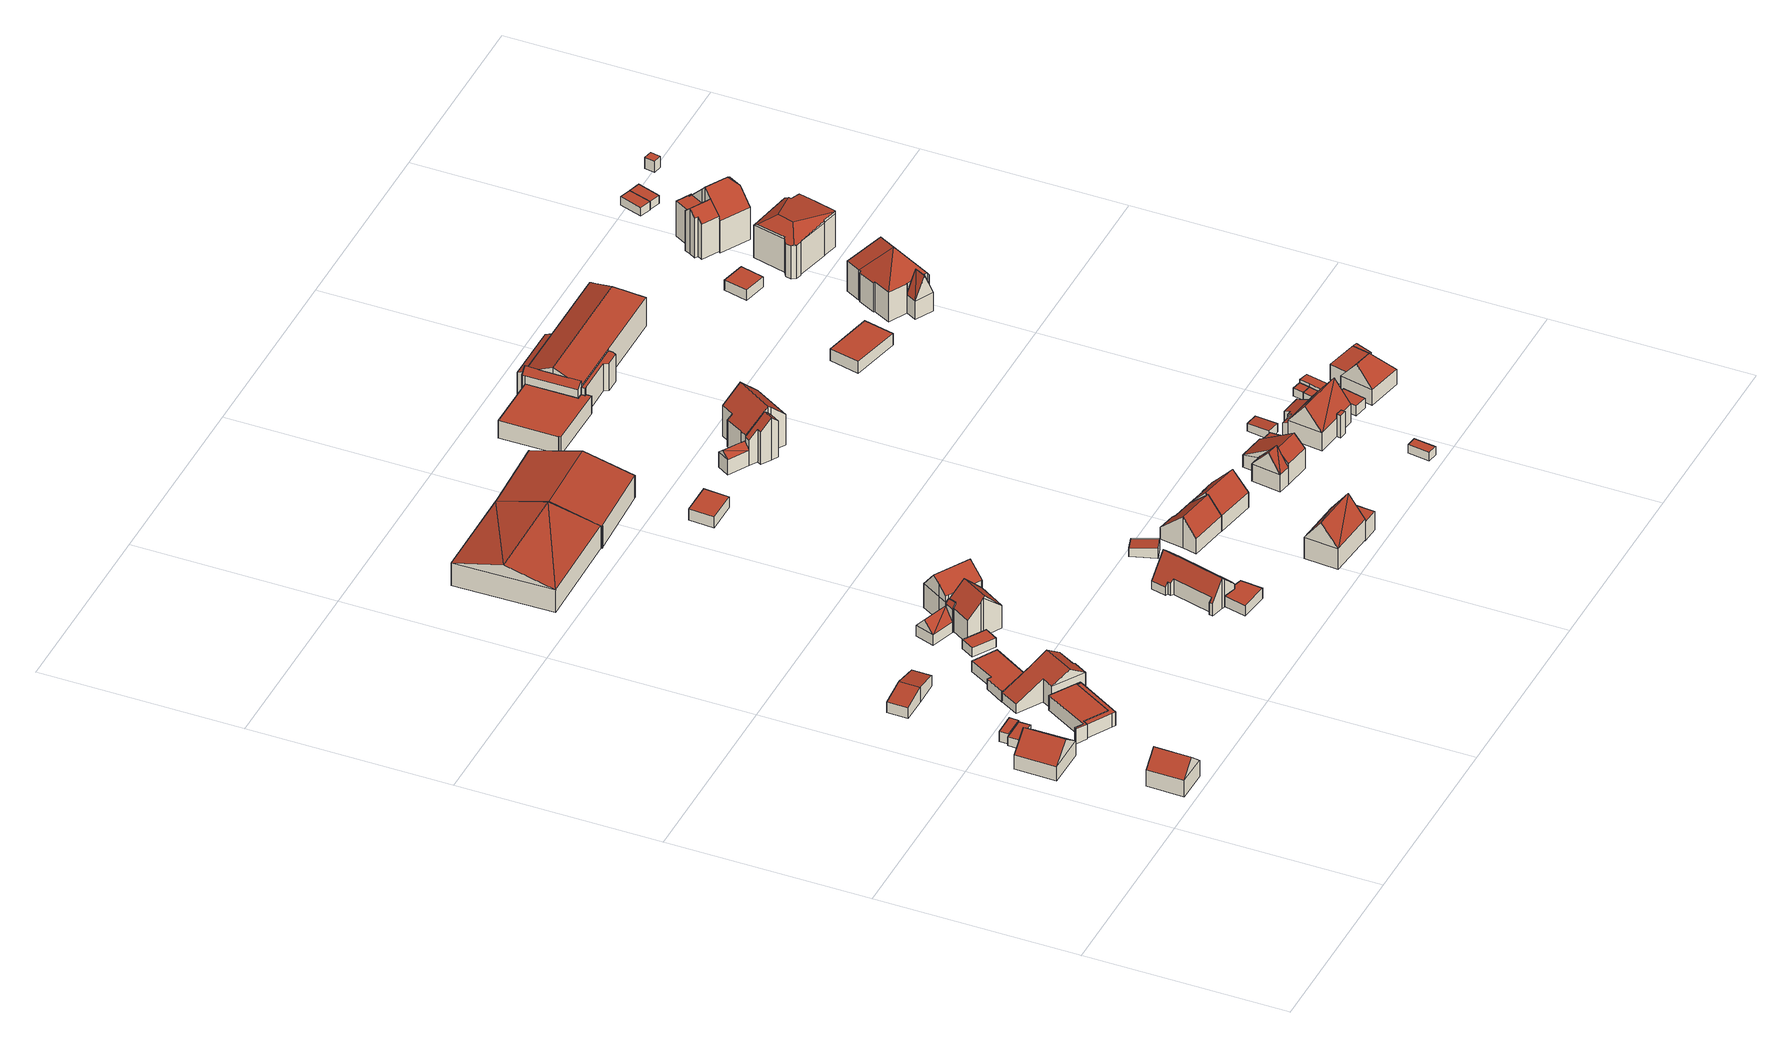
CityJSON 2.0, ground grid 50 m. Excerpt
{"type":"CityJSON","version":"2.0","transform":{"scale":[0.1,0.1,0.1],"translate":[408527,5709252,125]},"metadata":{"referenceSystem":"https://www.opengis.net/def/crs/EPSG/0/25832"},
"CityObjects":{
"building1":{"type":"Building","attributes":{"Gemeindeschluessel":"05978036","Geometrietyp2DReferenz":"3000","function":"31001_1000","roofType":"3100","measuredHeight":8.09},"geometry":[{"type":"MultiSurface","lod":"2","boundaries":[[[0,1,2,3]],[[1,4,5,2]],[[4,6,7,5]],[[6,0,3,7]],[[4,1,8]],[[0,6,9]],[[1,0,9,8]],[[6,4,8,9]],[[3,2,5,7]]],"semantics":{"surfaces":[{"type":"WallSurface"},{"type":"RoofSurface"},{"type":"GroundSurface"}],"values":[0,0,0,0,0,0,1,1,2]}}]},
"building2":{"type":"Building","attributes":{"Gemeindeschluessel":"05978036","Geometrietyp2DReferenz":"3000","function":"31001_1000","roofType":"3100","measuredHeight":7.86},"geometry":[{"type":"MultiSurface","lod":"2","boundaries":[[[10,11,12,13]],[[11,14,15,12]],[[14,16,17,15]],[[16,10,13,17]],[[14,11,18]],[[10,16,19]],[[11,10,19,18]],[[16,14,18,19]],[[13,12,15,17]]],"semantics":{"surfaces":[{"type":"WallSurface"},{"type":"RoofSurface"},{"type":"GroundSurface"}],"values":[0,0,0,0,0,0,1,1,2]}}]},
"building3":{"type":"Building","attributes":{"Gemeindeschluessel":"05978036","Geometrietyp2DReferenz":"3000","function":"31001_2460","roofType":"1000","measuredHeight":2.35},"geometry":[{"type":"MultiSurface","lod":"2","boundaries":[[[20,21,22,23]],[[21,24,25,22]],[[24,26,27,25]],[[26,28,29,27]],[[28,20,23,29]],[[28,26,24,21,20]],[[23,22,25,27,29]]],"semantics":{"surfaces":[{"type":"WallSurface"},{"type":"RoofSurface"},{"type":"GroundSurface"}],"values":[0,0,0,0,0,1,2]}}]},
"building4":{"type":"Building","attributes":{"Gemeindeschluessel":"05978036","Geometrietyp2DReferenz":"3000","function":"31001_2460","roofType":"1000","measuredHeight":2.76},"geometry":[{"type":"MultiSurface","lod":"2","boundaries":[[[30,31,32,25]],[[31,33,34,32]],[[33,35,27,34]],[[35,30,25,27]],[[35,33,31,30]],[[25,32,34,27]]],"semantics":{"surfaces":[{"type":"WallSurface"},{"type":"RoofSurface"},{"type":"GroundSurface"}],"values":[0,0,0,0,1,2]}}]},
"building5":{"type":"Building","attributes":{"Gemeindeschluessel":"05978036","Geometrietyp2DReferenz":"3000","function":"31001_1000","roofType":"1000","measuredHeight":4.04},"geometry":[{"type":"MultiSurface","lod":"2","boundaries":[[[36,37,38,39]],[[37,40,41,38]],[[40,42,43,41]],[[42,44,45,43]],[[44,46,47,45]],[[46,48,49,47]],[[48,50,51,49]],[[50,52,53,51]],[[52,54,55,53]],[[54,56,57,55]],[[56,36,39,57]],[[56,54,52,50,48,46,44,42,40,37,36]],[[39,38,41,43,45,47,49,51,53,55,57]]],"semantics":{"surfaces":[{"type":"WallSurface"},{"type":"RoofSurface"},{"type":"GroundSurface"}],"values":[0,0,0,0,0,0,0,0,0,0,0,1,2]}}]},
"building6":{"type":"Building","attributes":{"Gemeindeschluessel":"05978036","Geometrietyp2DReferenz":"3000","function":"51009_1610","roofType":"1000","measuredHeight":3.83},"geometry":[{"type":"MultiSurface","lod":"2","boundaries":[[[50,48,58,59]],[[48,46,60,58]],[[46,44,61,60]],[[44,42,62,61]],[[42,63,64,62]],[[63,65,66,64]],[[65,50,59,66]],[[65,63,42,44,46,48,50]],[[59,58,60,61,62,64,66]]],"semantics":{"surfaces":[{"type":"WallSurface"},{"type":"RoofSurface"},{"type":"GroundSurface"}],"values":[0,0,0,0,0,0,0,1,2]}}]},
"building7":{"type":"Building","attributes":{"Gemeindeschluessel":"05978036","Geometrietyp2DReferenz":"3000","function":"31001_2460","roofType":"3100","measuredHeight":4.09},"geometry":[{"type":"MultiSurface","lod":"2","boundaries":[[[67,68,69,70]],[[68,71,72,69]],[[71,73,74,72]],[[73,75,76,74]],[[75,77,78,76]],[[77,79,80,78]],[[79,67,70,80]],[[75,73,71,68,67]],[[67,79,77,75]],[[70,69,72,74,76,78,80]]],"semantics":{"surfaces":[{"type":"WallSurface"},{"type":"RoofSurface"},{"type":"GroundSurface"}],"values":[0,0,0,0,0,0,0,1,1,2]}}]},
"building8":{"type":"Building","attributes":{"Gemeindeschluessel":"05978036","Geometrietyp2DReferenz":"3000","function":"31001_1000","roofType":"5000","measuredHeight":8.73},"geometry":[{"type":"MultiSurface","lod":"2","boundaries":[[[81,82,83,84]],[[82,85,86,83]],[[85,87,88,86]],[[87,89,90,88]],[[89,91,92,90]],[[91,93,94,92]],[[93,95,96,94]],[[95,97,98,96]],[[97,81,84,98]],[[99,100,82,81,97,95,93]],[[91,89,87,85,100,99]],[[85,82,100]],[[93,91,99]],[[84,83,86,88,90,92,94,96,98]]],"semantics":{"surfaces":[{"type":"WallSurface"},{"type":"RoofSurface"},{"type":"GroundSurface"}],"values":[0,0,0,0,0,0,0,0,0,1,1,0,0,2]}}]},
"building9":{"type":"Building","attributes":{"Gemeindeschluessel":"05978036","Geometrietyp2DReferenz":"3000","function":"31001_2460","roofType":"1000","measuredHeight":2.81},"geometry":[{"type":"MultiSurface","lod":"2","boundaries":[[[101,102,103,104]],[[102,105,106,103]],[[105,107,108,106]],[[107,109,110,108]],[[109,111,112,110]],[[111,101,104,112]],[[111,109,107,105,102,101]],[[104,103,106,108,110,112]]],"semantics":{"surfaces":[{"type":"WallSurface"},{"type":"RoofSurface"},{"type":"GroundSurface"}],"values":[0,0,0,0,0,0,1,2]}}]},
"building10":{"type":"Building","attributes":{"Gemeindeschluessel":"05978036","Geometrietyp2DReferenz":"3000","function":"31001_2460","roofType":"1000","measuredHeight":2.44},"geometry":[{"type":"MultiSurface","lod":"2","boundaries":[[[113,114,115,116]],[[114,117,118,115]],[[117,119,120,118]],[[119,113,116,120]],[[119,117,114,113]],[[116,115,118,120]]],"semantics":{"surfaces":[{"type":"WallSurface"},{"type":"RoofSurface"},{"type":"GroundSurface"}],"values":[0,0,0,0,1,2]}}]},
"building11":{"type":"Building","attributes":{"Gemeindeschluessel":"05978036","Geometrietyp2DReferenz":"3000","function":"31001_2460"},"children":["building11-1","building11-2"]},
"building11-1":{"type":"BuildingPart","attributes":{"roofType":"2100","measuredHeight":7.78},"parents":["building11"],"geometry":[{"type":"MultiSurface","lod":"2","boundaries":[[[121,122,123,124]],[[122,125,126,123]],[[125,127,128,129,126]],[[130,121,124,131,132,133]],[[130,127,125,122,121]],[[124,123,126,129,131]],[[133,128,127,130]],[[132,131,129,128]],[[132,128,133]]],"semantics":{"surfaces":[{"type":"WallSurface"},{"type":"RoofSurface"},{"type":"GroundSurface"},{"type":"ClosureSurface"}],"values":[0,0,0,0,1,2,0,3,3]}}]},
"building11-2":{"type":"BuildingPart","attributes":{"roofType":"3100","measuredHeight":5.78},"parents":["building11"],"geometry":[{"type":"MultiSurface","lod":"2","boundaries":[[[134,132,131,135]],[[128,136,137,129]],[[136,138,139,137]],[[138,134,135,139]],[[140,134,141]],[[141,134,138]],[[140,141,136]],[[136,128,133,140]],[[134,140,133,132]],[[136,141,138]],[[135,131,129,137,139]],[[129,131,132,128]],[[132,133,128]]],"semantics":{"surfaces":[{"type":"WallSurface"},{"type":"RoofSurface"},{"type":"GroundSurface"},{"type":"ClosureSurface"}],"values":[0,0,0,0,1,1,1,1,0,0,2,3,3]}}]},
"building12":{"type":"Building","attributes":{"Gemeindeschluessel":"05978036","Geometrietyp2DReferenz":"3000","function":"31001_1000","roofType":"5000","measuredHeight":10.95},"geometry":[{"type":"MultiSurface","lod":"2","boundaries":[[[142,125,143,144]],[[145,146,147,148]],[[148,147,149,150,125,142,151,152]],[[152,145,148]],[[146,149,147]],[[143,153,154,155,156,157,158,144]],[[125,150,153,143]],[[150,149,154,153]],[[149,146,155,154]],[[146,145,156,155]],[[145,152,157,156]],[[152,151,158,157]],[[151,142,144,158]]],"semantics":{"surfaces":[{"type":"WallSurface"},{"type":"RoofSurface"},{"type":"GroundSurface"}],"values":[0,1,1,0,0,2,0,0,0,0,0,0,0]}}]},
"building13":{"type":"Building","attributes":{"Gemeindeschluessel":"05978036","Geometrietyp2DReferenz":"3000","function":"31001_1000","roofType":"5000","measuredHeight":11.41},"geometry":[{"type":"MultiSurface","lod":"2","boundaries":[[[159,160,161,162]],[[160,163,164,161]],[[163,165,166,164]],[[165,167,168,166]],[[167,169,170,168]],[[169,171,172,170]],[[171,159,162,172]],[[173,174,175,176,177,178,179]],[[163,179,178,165]],[[167,177,176,169]],[[165,178,177,167]],[[169,176,175,171]],[[171,175,174,159]],[[159,174,173,160]],[[160,173,179,163]],[[162,161,164,166,168,170,172]]],"semantics":{"surfaces":[{"type":"WallSurface"},{"type":"RoofSurface"},{"type":"GroundSurface"}],"values":[0,0,0,0,0,0,0,1,1,0,0,0,0,0,0,2]}}]},
"building14":{"type":"Building","attributes":{"Gemeindeschluessel":"05978036","Geometrietyp2DReferenz":"3000","function":"31001_2000","roofType":"5000","measuredHeight":9.42},"geometry":[{"type":"MultiSurface","lod":"2","boundaries":[[[180,181,182,183]],[[181,184,185,182]],[[184,186,187,185]],[[186,180,183,187]],[[188,189,184]],[[184,181,188]],[[180,186,189]],[[189,188,180]],[[184,189,186]],[[180,188,181]],[[183,182,185,187]]],"semantics":{"surfaces":[{"type":"WallSurface"},{"type":"RoofSurface"},{"type":"GroundSurface"}],"values":[0,0,0,0,1,1,1,1,0,0,2]}}]},
"building15":{"type":"Building","attributes":{"Gemeindeschluessel":"05978036","Geometrietyp2DReferenz":"3000","function":"31001_2460","roofType":"1000","measuredHeight":2.72},"geometry":[{"type":"MultiSurface","lod":"2","boundaries":[[[190,191,192,193]],[[191,194,195,192]],[[194,196,197,195]],[[196,198,199,197]],[[198,200,201,199]],[[200,190,193,201]],[[200,198,196,194,191,190]],[[193,192,195,197,199,201]]],"semantics":{"surfaces":[{"type":"WallSurface"},{"type":"RoofSurface"},{"type":"GroundSurface"}],"values":[0,0,0,0,0,0,1,2]}}]},
"building16":{"type":"Building","attributes":{"Gemeindeschluessel":"05978036","Geometrietyp2DReferenz":"3000","function":"31001_1000","roofType":"3100","measuredHeight":8.29},"geometry":[{"type":"MultiSurface","lod":"2","boundaries":[[[202,203,204,205]],[[203,206,207,204]],[[206,208,209,207]],[[208,210,211,209]],[[210,212,213,211]],[[212,214,215,213]],[[214,216,217,215]],[[216,218,219,217]],[[218,220,221,219]],[[220,222,223,221]],[[222,224,225,223]],[[224,226,227,225]],[[226,228,229,227]],[[228,230,231,229]],[[230,232,233,231]],[[232,202,205,233]],[[228,226,224,222,220,218,216,214]],[[214,212,210,208,206,203,202,232,230,228]],[[205,204,207,209,211,213,215,217,219,221,223,225,227,229,231,233]]],"semantics":{"surfaces":[{"type":"WallSurface"},{"type":"RoofSurface"},{"type":"GroundSurface"}],"values":[0,0,0,0,0,0,0,0,0,0,0,0,0,0,0,0,1,1,2]}}]},
"building17":{"type":"Building","attributes":{"Gemeindeschluessel":"05978036","Geometrietyp2DReferenz":"3000","function":"31001_2460","roofType":"2100","measuredHeight":2.77},"geometry":[{"type":"MultiSurface","lod":"2","boundaries":[[[234,235,236,237]],[[235,238,239,236]],[[238,240,241,239]],[[240,234,237,241]],[[240,238,235,234]],[[237,236,239,241]]],"semantics":{"surfaces":[{"type":"WallSurface"},{"type":"RoofSurface"},{"type":"GroundSurface"}],"values":[0,0,0,0,1,2]}}]},
"building18":{"type":"Building","attributes":{"Gemeindeschluessel":"05978036","Geometrietyp2DReferenz":"3000","function":"31001_2000","roofType":"3100","measuredHeight":9.37},"geometry":[{"type":"MultiSurface","lod":"2","boundaries":[[[242,243,244,245]],[[243,246,247,244]],[[246,248,249,247]],[[248,186,250,249]],[[186,251,252,250]],[[251,253,254,252]],[[253,255,256,254]],[[255,257,256]],[[257,258,259,256]],[[258,260,259]],[[260,261,262,259]],[[261,263,264,262]],[[263,265,266,264]],[[265,267,268,266]],[[267,242,245,268]],[[263,261,260,258,257,255,253,251]],[[251,186,248,246,243,242,267,265,263]],[[245,244,247,249,250,252,254,256,259,262,264,266,268]]],"semantics":{"surfaces":[{"type":"WallSurface"},{"type":"RoofSurface"},{"type":"GroundSurface"}],"values":[0,0,0,0,0,0,0,0,0,0,0,0,0,0,0,1,1,2]}}]},
"building19":{"type":"Building","attributes":{"Gemeindeschluessel":"05978036","Geometrietyp2DReferenz":"3000","function":"31001_2460","roofType":"1000","measuredHeight":2.97},"geometry":[{"type":"MultiSurface","lod":"2","boundaries":[[[269,270,271,272]],[[270,273,274,271]],[[273,275,276,274]],[[275,269,272,276]],[[275,273,270,269]],[[272,271,274,276]]],"semantics":{"surfaces":[{"type":"WallSurface"},{"type":"RoofSurface"},{"type":"GroundSurface"}],"values":[0,0,0,0,1,2]}}]},
"building20":{"type":"Building","attributes":{"Gemeindeschluessel":"05978036","Geometrietyp2DReferenz":"3000","function":"31001_1000","roofType":"3100","measuredHeight":8.56},"geometry":[{"type":"MultiSurface","lod":"2","boundaries":[[[277,278,279,280]],[[278,281,282,279]],[[281,283,284,282]],[[283,285,286,284]],[[285,287,288,286]],[[287,289,290,288]],[[289,291,292,290]],[[291,277,280,292]],[[287,285,283,281]],[[281,278,277,291,289,287]],[[280,279,282,284,286,288,290,292]]],"semantics":{"surfaces":[{"type":"WallSurface"},{"type":"RoofSurface"},{"type":"GroundSurface"}],"values":[0,0,0,0,0,0,0,0,1,1,2]}}]},
"building21":{"type":"Building","attributes":{"Gemeindeschluessel":"05978036","Geometrietyp2DReferenz":"3000","function":"31001_1000","roofType":"3100","measuredHeight":11.25},"geometry":[{"type":"MultiSurface","lod":"2","boundaries":[[[293,294,295,296]],[[294,297,298,295]],[[297,299,300,298]],[[299,293,296,300]],[[297,294,301]],[[293,299,302]],[[294,302,301]],[[302,294,293]],[[299,301,302]],[[301,299,297]],[[296,295,298,300]]],"semantics":{"surfaces":[{"type":"WallSurface"},{"type":"RoofSurface"},{"type":"GroundSurface"}],"values":[0,0,0,0,0,0,1,1,1,1,2]}}]},
"building22":{"type":"Building","attributes":{"Gemeindeschluessel":"05978036","Geometrietyp2DReferenz":"3000","function":"31001_1000","roofType":"1000","measuredHeight":5.1},"geometry":[{"type":"MultiSurface","lod":"2","boundaries":[[[303,304,305,306]],[[304,307,308,305]],[[307,309,310,308]],[[309,303,306,310]],[[309,307,304,303]],[[306,305,308,310]]],"semantics":{"surfaces":[{"type":"WallSurface"},{"type":"RoofSurface"},{"type":"GroundSurface"}],"values":[0,0,0,0,1,2]}}]},
"building23":{"type":"Building","attributes":{"Gemeindeschluessel":"05978036","Geometrietyp2DReferenz":"3000","function":"31001_1000","roofType":"3100","measuredHeight":8.81},"geometry":[{"type":"MultiSurface","lod":"2","boundaries":[[[311,278,312,313]],[[278,314,315,312]],[[314,316,317,315]],[[316,318,319,317]],[[318,320,321,319]],[[320,322,323,321]],[[322,324,325,323]],[[324,283,326,325]],[[283,311,313,326]],[[322,320,318,316,314,278,311]],[[311,283,324,322]],[[313,312,315,317,319,321,323,325,326]]],"semantics":{"surfaces":[{"type":"WallSurface"},{"type":"RoofSurface"},{"type":"GroundSurface"}],"values":[0,0,0,0,0,0,0,0,0,1,1,2]}}]},
"building24":{"type":"Building","attributes":{"Gemeindeschluessel":"05978036","Geometrietyp2DReferenz":"3000","function":"31001_1000"},"children":["building24-1","building24-2","building24-3"]},
"building24-1":{"type":"BuildingPart","attributes":{"roofType":"3100","measuredHeight":11.6},"parents":["building24"],"geometry":[{"type":"MultiSurface","lod":"2","boundaries":[[[327,328,329,330]],[[328,331,332,329]],[[331,333,334,332]],[[333,335,336,334]],[[335,337,338,339,336]],[[331,328,327,340,341]],[[341,342,337,335,333,331]],[[339,343,344,345,330,329,332,334,336]],[[346,338,337,342]],[[343,339,338,347]],[[347,338,346]],[[344,343,347,346,342,341]],[[327,330,345,340]],[[340,345,344,341]]],"semantics":{"surfaces":[{"type":"WallSurface"},{"type":"RoofSurface"},{"type":"GroundSurface"},{"type":"ClosureSurface"}],"values":[0,0,0,0,0,1,1,2,0,3,3,3,3,3]}}]},
"building24-2":{"type":"BuildingPart","attributes":{"roofType":"3100","measuredHeight":12.68},"parents":["building24"],"geometry":[{"type":"MultiSurface","lod":"2","boundaries":[[[348,349,350,351]],[[349,352,353,350]],[[352,354,355,353]],[[354,356,357,355]],[[356,358,359,357]],[[358,360,327,330,359]],[[361,348,351,362,363]],[[364,360,358,356,354]],[[354,352,349,348,361,365,364]],[[351,350,353,355,357,359,330,345,344,343,362]],[[340,327,360,364]],[[345,330,327,340]],[[365,342,341,340,364]],[[342,346,347,343,344,341]],[[341,344,345,340]],[[361,363,366,346,342,365]],[[343,347,363,362]],[[363,347,346,366]]],"semantics":{"surfaces":[{"type":"WallSurface"},{"type":"RoofSurface"},{"type":"GroundSurface"},{"type":"ClosureSurface"}],"values":[0,0,0,0,0,0,0,1,1,2,0,3,0,3,3,0,3,3]}}]},
"building24-3":{"type":"BuildingPart","attributes":{"roofType":"3100","measuredHeight":5.62},"parents":["building24"],"geometry":[{"type":"MultiSurface","lod":"2","boundaries":[[[338,367,368,339]],[[367,369,370,368]],[[369,363,362,370]],[[369,367,371]],[[371,338,346,366]],[[338,371,367]],[[369,366,363]],[[366,369,371]],[[339,368,370,362,343]],[[339,343,347,338]],[[343,362,363,347]],[[346,338,347]],[[366,346,347,363]]],"semantics":{"surfaces":[{"type":"WallSurface"},{"type":"RoofSurface"},{"type":"GroundSurface"},{"type":"ClosureSurface"}],"values":[0,0,0,0,1,1,1,1,2,3,3,3,3]}}]},
"building25":{"type":"Building","attributes":{"Gemeindeschluessel":"05978036","Geometrietyp2DReferenz":"3000","function":"31001_1000"},"children":["building25-1","building25-2"]},
"building25-1":{"type":"BuildingPart","attributes":{"roofType":"3100","measuredHeight":8.69},"parents":["building25"],"geometry":[{"type":"MultiSurface","lod":"2","boundaries":[[[372,373,374,375]],[[373,376,377,374]],[[376,378,379,380,377]],[[376,373,381]],[[373,372,382,383,381]],[[378,376,381,383,384]],[[375,374,377,380,385]],[[372,375,385,386]],[[387,379,378]],[[386,385,380,379,388]],[[388,379,387]],[[378,384,387]],[[386,389,382,372]],[[388,389,386]],[[387,384,383,382,389,388]]],"semantics":{"surfaces":[{"type":"WallSurface"},{"type":"RoofSurface"},{"type":"GroundSurface"},{"type":"ClosureSurface"}],"values":[0,0,0,0,1,1,2,0,0,3,3,0,0,3,3]}}]},
"building25-2":{"type":"BuildingPart","attributes":{"roofType":"3100","measuredHeight":9.47},"parents":["building25"],"geometry":[{"type":"MultiSurface","lod":"2","boundaries":[[[390,389,386,385,391]],[[379,392,393,380]],[[392,390,391,393]],[[390,392,394]],[[389,394,395,382]],[[394,389,390]],[[392,395,394]],[[395,392,379,387,384]],[[391,385,380,393]],[[380,385,386,388,379]],[[388,386,389]],[[395,384,383,382]],[[388,387,379]],[[383,384,387,388,389,382]]],"semantics":{"surfaces":[{"type":"WallSurface"},{"type":"RoofSurface"},{"type":"GroundSurface"},{"type":"ClosureSurface"}],"values":[0,0,0,0,1,1,1,1,2,3,3,0,3,3]}}]},
"building26":{"type":"Building","attributes":{"Gemeindeschluessel":"05978036","Geometrietyp2DReferenz":"3000","function":"31001_2000","roofType":"1000","measuredHeight":4.8},"geometry":[{"type":"MultiSurface","lod":"2","boundaries":[[[396,397,398,399]],[[397,400,401,398]],[[400,402,403,401]],[[402,404,405,403]],[[404,406,407,405]],[[406,408,409,407]],[[408,410,411,409]],[[410,412,413,411]],[[412,414,415,413]],[[414,396,399,415]],[[414,412,410,408,406,404,402,400,397,396]],[[399,398,401,403,405,407,409,411,413,415]]],"semantics":{"surfaces":[{"type":"WallSurface"},{"type":"RoofSurface"},{"type":"GroundSurface"}],"values":[0,0,0,0,0,0,0,0,0,0,1,2]}}]},
"building27":{"type":"Building","attributes":{"Gemeindeschluessel":"05978036","Geometrietyp2DReferenz":"3000","function":"31001_1310","roofType":"2100","measuredHeight":2.49},"geometry":[{"type":"MultiSurface","lod":"2","boundaries":[[[416,417,418,419]],[[417,420,421,418]],[[420,422,423,421]],[[422,416,419,423]],[[422,420,417,416]],[[419,418,421,423]]],"semantics":{"surfaces":[{"type":"WallSurface"},{"type":"RoofSurface"},{"type":"GroundSurface"}],"values":[0,0,0,0,1,2]}}]},
"building28":{"type":"Building","attributes":{"Gemeindeschluessel":"05978036","Geometrietyp2DReferenz":"3000","function":"31001_2460","roofType":"1000","measuredHeight":2.28},"geometry":[{"type":"MultiSurface","lod":"2","boundaries":[[[424,425,426,427]],[[425,428,429,426]],[[428,430,431,429]],[[430,424,427,431]],[[430,428,425,424]],[[427,426,429,431]]],"semantics":{"surfaces":[{"type":"WallSurface"},{"type":"RoofSurface"},{"type":"GroundSurface"}],"values":[0,0,0,0,1,2]}}]},
"building29":{"type":"Building","attributes":{"Gemeindeschluessel":"05978036","Geometrietyp2DReferenz":"3000","function":"31001_2460","roofType":"2100","measuredHeight":2.39},"geometry":[{"type":"MultiSurface","lod":"2","boundaries":[[[432,433,434,435]],[[433,436,437,434]],[[436,438,439,437]],[[438,432,435,439]],[[438,436,433,432]],[[435,434,437,439]]],"semantics":{"surfaces":[{"type":"WallSurface"},{"type":"RoofSurface"},{"type":"GroundSurface"}],"values":[0,0,0,0,1,2]}}]},
"building30":{"type":"Building","attributes":{"Gemeindeschluessel":"05978036","Geometrietyp2DReferenz":"3000","function":"31001_1000"},"children":["building30-1","building30-2","building30-3"]},
"building30-1":{"type":"BuildingPart","attributes":{"roofType":"3100","measuredHeight":10.5},"parents":["building30"],"geometry":[{"type":"MultiSurface","lod":"2","boundaries":[[[440,441,442,443]],[[441,444,445,446,442]],[[447,448,449,450,451]],[[448,452,453,449]],[[452,454,455,453]],[[441,456,457]],[[456,441,440,454,452]],[[448,457,456]],[[457,448,447,444]],[[448,456,452]],[[441,457,444]],[[455,443,442,446,450,449,453]],[[443,455,454,440]],[[451,445,444,447]],[[451,450,446,445]]],"semantics":{"surfaces":[{"type":"WallSurface"},{"type":"RoofSurface"},{"type":"GroundSurface"},{"type":"ClosureSurface"}],"values":[0,0,0,0,0,1,1,1,1,0,0,2,3,0,3]}}]},
"building30-2":{"type":"BuildingPart","attributes":{"roofType":"2100","measuredHeight":4.15},"parents":["building30"],"geometry":[{"type":"MultiSurface","lod":"2","boundaries":[[[445,458,459,446]],[[458,460,461,459]],[[460,462,463,461]],[[462,464,465,463]],[[464,466,467,465]],[[466,468,469,467]],[[468,451,450,469]],[[468,466,464,462,460,458,445,451]],[[450,446,459,461,463,465,467,469]],[[446,450,451,445]]],"semantics":{"surfaces":[{"type":"WallSurface"},{"type":"RoofSurface"},{"type":"GroundSurface"},{"type":"ClosureSurface"}],"values":[0,0,0,0,0,0,0,1,2,3]}}]},
"building30-3":{"type":"BuildingPart","attributes":{"roofType":"1000","measuredHeight":6.05},"parents":["building30"],"geometry":[{"type":"MultiSurface","lod":"2","boundaries":[[[470,471,472,473]],[[471,474,440,443,472]],[[475,470,473,455,454]],[[475,474,471,470]],[[473,472,443,455]],[[454,440,474,475]],[[454,455,443,440]]],"semantics":{"surfaces":[{"type":"WallSurface"},{"type":"RoofSurface"},{"type":"GroundSurface"},{"type":"ClosureSurface"}],"values":[0,0,0,1,2,0,3]}}]},
"building31":{"type":"Building","attributes":{"Gemeindeschluessel":"05978036","Geometrietyp2DReferenz":"3000","function":"31001_2460","roofType":"1000","measuredHeight":2.75},"geometry":[{"type":"MultiSurface","lod":"2","boundaries":[[[476,477,478,479]],[[477,480,481,478]],[[480,482,483,481]],[[482,476,479,483]],[[482,480,477,476]],[[479,478,481,483]]],"semantics":{"surfaces":[{"type":"WallSurface"},{"type":"RoofSurface"},{"type":"GroundSurface"}],"values":[0,0,0,0,1,2]}}]},
"building32":{"type":"Building","attributes":{"Gemeindeschluessel":"05978036","Geometrietyp2DReferenz":"3000","function":"31001_2000"},"children":["building32-1","building32-2","building32-3","building32-4","building32-5"]},
"building32-1":{"type":"BuildingPart","attributes":{"roofType":"2100","measuredHeight":7.68},"parents":["building32"],"geometry":[{"type":"MultiSurface","lod":"2","boundaries":[[[484,485,486,487]],[[488,489,490,491]],[[489,484,487,490]],[[489,488,485,484]],[[487,486,491,490]],[[491,486,485,488]]],"semantics":{"surfaces":[{"type":"WallSurface"},{"type":"RoofSurface"},{"type":"GroundSurface"},{"type":"ClosureSurface"}],"values":[0,0,0,1,2,3]}}]},
"building32-2":{"type":"BuildingPart","attributes":{"roofType":"5000","measuredHeight":10.86},"parents":["building32"],"geometry":[{"type":"MultiSurface","lod":"2","boundaries":[[[492,488,491]],[[493,494,495,486,485]],[[494,496,497,498,495]],[[499,500,501,502]],[[500,503,504,501]],[[503,505,506,507,504]],[[508,509,510]],[[503,500,499,496,494,511]],[[494,493,492,512,513,511]],[[513,514,508,505,503,511]],[[515,491,486,495,498,501,504,507,509]],[[516,514,513]],[[515,509,508,514,516]],[[512,516,513]],[[492,491,515,516,512]],[[485,488,492,493]],[[485,486,491,488]],[[502,497,496,499]],[[502,501,498,497]],[[510,506,505,508]],[[510,509,507,506]]],"semantics":{"surfaces":[{"type":"WallSurface"},{"type":"RoofSurface"},{"type":"GroundSurface"},{"type":"ClosureSurface"}],"values":[0,0,0,0,0,0,0,1,1,1,2,0,3,0,3,0,3,0,3,0,3]}}]},
"building32-3":{"type":"BuildingPart","attributes":{"roofType":"1000","measuredHeight":7.46},"parents":["building32"],"geometry":[{"type":"MultiSurface","lod":"2","boundaries":[[[517,518,519,520]],[[518,521,522,519]],[[521,523,524,522]],[[523,525,526,524]],[[525,527,528,526]],[[527,510,509,528]],[[506,517,520,507]],[[506,510,527,525,523,521,518,517]],[[520,519,522,524,526,528,509,507]],[[507,509,510,506]]],"semantics":{"surfaces":[{"type":"WallSurface"},{"type":"RoofSurface"},{"type":"GroundSurface"},{"type":"ClosureSurface"}],"values":[0,0,0,0,0,0,0,1,2,3]}}]},
"building32-4":{"type":"BuildingPart","attributes":{"roofType":"2100","measuredHeight":4.86},"parents":["building32"],"geometry":[{"type":"MultiSurface","lod":"2","boundaries":[[[529,530,531,532]],[[530,533,534,531]],[[533,535,536,534]],[[535,537,538,536]],[[537,502,501,538]],[[497,529,532,498]],[[497,502,537,535,533,530,529]],[[532,531,534,536,538,501,498]],[[497,498,501,502]]],"semantics":{"surfaces":[{"type":"WallSurface"},{"type":"RoofSurface"},{"type":"GroundSurface"},{"type":"ClosureSurface"}],"values":[0,0,0,0,0,0,1,2,3]}}]},
"building32-5":{"type":"BuildingPart","attributes":{"roofType":"2100","measuredHeight":9.22},"parents":["building32"],"geometry":[{"type":"MultiSurface","lod":"2","boundaries":[[[539,540,492,491,541]],[[542,543,544,509,508]],[[543,545,546,544]],[[545,539,541,546]],[[545,543,542,514,516,512,540,539]],[[541,491,515,509,544,546]],[[542,508,514]],[[512,492,540]],[[508,509,515,516,514]],[[516,515,491,492,512]]],"semantics":{"surfaces":[{"type":"WallSurface"},{"type":"RoofSurface"},{"type":"GroundSurface"},{"type":"ClosureSurface"}],"values":[0,0,0,0,1,2,0,0,3,3]}}]},
"building33":{"type":"Building","attributes":{"Gemeindeschluessel":"05978036","Geometrietyp2DReferenz":"3000","function":"31001_1310","roofType":"1000","measuredHeight":2.2},"geometry":[{"type":"MultiSurface","lod":"2","boundaries":[[[547,548,549,550]],[[548,551,552,549]],[[551,553,554,552]],[[553,547,550,554]],[[553,551,548,547]],[[550,549,552,554]]],"semantics":{"surfaces":[{"type":"WallSurface"},{"type":"RoofSurface"},{"type":"GroundSurface"}],"values":[0,0,0,0,1,2]}}]},
"building34":{"type":"Building","attributes":{"Gemeindeschluessel":"05978036","Geometrietyp2DReferenz":"3000","function":"31001_1310","roofType":"1000","measuredHeight":2.06},"geometry":[{"type":"MultiSurface","lod":"2","boundaries":[[[547,555,556,557]],[[555,558,559,556]],[[558,548,560,559]],[[548,547,557,560]],[[548,558,555,547]],[[557,556,559,560]]],"semantics":{"surfaces":[{"type":"WallSurface"},{"type":"RoofSurface"},{"type":"GroundSurface"}],"values":[0,0,0,0,1,2]}}]},
"building35":{"type":"Building","attributes":{"Gemeindeschluessel":"05978036","Geometrietyp2DReferenz":"3000","function":"31001_1310","roofType":"9999","measuredHeight":3},"geometry":[{"type":"MultiSurface","lod":"2","boundaries":[[[561,562,563,564,565]],[[565,564,549,552]],[[564,563,566,549]],[[563,562,567,566]],[[562,561,568,567]],[[561,565,552,568]],[[552,549,566,567,568]]],"semantics":{"surfaces":[{"type":"RoofSurface"},{"type":"WallSurface"},{"type":"GroundSurface"}],"values":[0,1,1,1,1,1,2]}}]},
"building36":{"type":"Building","attributes":{"Gemeindeschluessel":"05978036","Geometrietyp2DReferenz":"3000","function":"31001_1000","roofType":"1000","measuredHeight":3.27},"geometry":[{"type":"MultiSurface","lod":"2","boundaries":[[[569,570,571,572]],[[570,573,574,571]],[[573,575,576,574]],[[575,569,572,576]],[[575,573,570,569]],[[572,571,574,576]]],"semantics":{"surfaces":[{"type":"WallSurface"},{"type":"RoofSurface"},{"type":"GroundSurface"}],"values":[0,0,0,0,1,2]}}]},
"building37":{"type":"Building","attributes":{"Gemeindeschluessel":"05978036","Geometrietyp2DReferenz":"3000","function":"31001_1000"},"children":["building37-1","building37-2"]},
"building37-1":{"type":"BuildingPart","attributes":{"roofType":"2100","measuredHeight":3.21},"parents":["building37"],"geometry":[{"type":"MultiSurface","lod":"2","boundaries":[[[577,578,579,580]],[[578,581,582,579]],[[581,583,584,582]],[[583,581,578,577]],[[580,579,582,584]],[[580,584,583,577]]],"semantics":{"surfaces":[{"type":"WallSurface"},{"type":"RoofSurface"},{"type":"GroundSurface"},{"type":"ClosureSurface"}],"values":[0,0,0,1,2,3]}}]},
"building37-2":{"type":"BuildingPart","attributes":{"roofType":"5000","measuredHeight":9.47},"parents":["building37"],"geometry":[{"type":"MultiSurface","lod":"2","boundaries":[[[585,586,587,588]],[[586,589,590,587]],[[589,591,592,590]],[[591,593,594,592]],[[593,595,596,594]],[[595,597,598,596]],[[597,599,600,598]],[[599,601,577,580,600]],[[602,585,588,584,583]],[[603,599,604]],[[603,601,599]],[[605,601,603]],[[606,601,605]],[[606,602,601]],[[602,606,585]],[[607,604,599,597]],[[607,597,595]],[[603,604,607,595,593]],[[605,603,593,591]],[[608,606,605,591,589]],[[608,589,586]],[[606,608,586,585]],[[588,587,590,592,594,596,598,600,580,584]],[[583,577,601,602]],[[583,584,580,577]]],"semantics":{"surfaces":[{"type":"WallSurface"},{"type":"RoofSurface"},{"type":"GroundSurface"},{"type":"ClosureSurface"}],"values":[0,0,0,0,0,0,0,0,0,1,1,1,1,1,1,1,1,1,1,1,0,1,2,0,3]}}]},
"building38":{"type":"Building","attributes":{"Gemeindeschluessel":"05978036","Geometrietyp2DReferenz":"3000","function":"31001_1000"},"children":["building38-1","building38-2"]},
"building38-1":{"type":"BuildingPart","attributes":{"roofType":"3100","measuredHeight":10.89},"parents":["building38"],"geometry":[{"type":"MultiSurface","lod":"2","boundaries":[[[609,610,611,612]],[[610,613,614,611]],[[613,615,616,614]],[[617,609,612,618]],[[617,619,620,621]],[[621,609,617]],[[620,622,615,613,610]],[[610,621,620]],[[609,621,610]],[[612,611,614,616,618]],[[618,616,615,617]],[[619,622,620]],[[617,615,622,619]]],"semantics":{"surfaces":[{"type":"WallSurface"},{"type":"RoofSurface"},{"type":"GroundSurface"},{"type":"ClosureSurface"}],"values":[0,0,0,0,1,1,1,1,0,2,3,0,3]}}]},
"building38-2":{"type":"BuildingPart","attributes":{"roofType":"3200","measuredHeight":15.04},"parents":["building38"],"geometry":[{"type":"MultiSurface","lod":"2","boundaries":[[[623,624,625,626]],[[624,627,628,625]],[[627,629,630,628]],[[629,631,632,630]],[[631,633,634,632]],[[633,635,636,634]],[[635,637,638,636]],[[637,639,640,638]],[[639,641,642,640]],[[641,643,644,642]],[[643,645,646,644]],[[645,647,648,646]],[[647,649,650,648]],[[649,651,652,650]],[[651,653,618,652]],[[653,617,618]],[[654,655,614,616,615]],[[655,656,657,614]],[[656,658,659,657]],[[658,660,661,659]],[[660,623,626,661]],[[656,655,654,622,619,653,651,662]],[[631,629,663]],[[637,635,633,631,663,662]],[[651,649,647,645,643,641,639,637,662]],[[629,627,662,663]],[[627,624,623,660,658,656,662]],[[626,625,628,630,632,634,636,638,640,642,644,646,648,650,652,618,616,614,657,659,661]],[[615,622,654]],[[617,653,619]],[[615,616,618,617]],[[615,617,619,622]]],"semantics":{"surfaces":[{"type":"WallSurface"},{"type":"RoofSurface"},{"type":"GroundSurface"},{"type":"ClosureSurface"}],"values":[0,0,0,0,0,0,0,0,0,0,0,0,0,0,0,0,0,0,0,0,0,1,1,1,1,1,1,2,0,0,3,3]}}]},
"building39":{"type":"Building","attributes":{"Gemeindeschluessel":"05978036","Geometrietyp2DReferenz":"3000","function":"31001_2460","roofType":"1000","measuredHeight":2.78},"geometry":[{"type":"MultiSurface","lod":"2","boundaries":[[[664,665,666,667]],[[665,668,669,666]],[[668,670,671,669]],[[670,664,667,671]],[[670,668,665,664]],[[667,666,669,671]]],"semantics":{"surfaces":[{"type":"WallSurface"},{"type":"RoofSurface"},{"type":"GroundSurface"}],"values":[0,0,0,0,1,2]}}]},
"building40":{"type":"Building","attributes":{"Gemeindeschluessel":"05978036","Geometrietyp2DReferenz":"3000","function":"31001_1000","roofType":"5000","measuredHeight":11.84},"geometry":[{"type":"MultiSurface","lod":"2","boundaries":[[[672,673,674,675]],[[673,676,677,674]],[[676,678,679,677]],[[678,680,681,679]],[[680,682,683,681]],[[682,684,685,683]],[[684,686,687,685]],[[686,688,689,687]],[[688,690,691,689]],[[690,692,693,691]],[[692,694,695,693]],[[694,696,697,695]],[[696,698,699,697]],[[698,700,701,699]],[[700,702,703,701]],[[702,704,705,703]],[[704,672,675,705]],[[706,700,707,708,709,710,711,712]],[[713,714,676,715,716,717]],[[711,718,719,720,721,722,717,716,712]],[[715,723,724,704,702,706,712,716]],[[704,724,672]],[[672,724,723,673]],[[673,723,715,676]],[[680,713,717,722,682]],[[682,722,721,684]],[[684,721,720,686]],[[686,720,719,688]],[[688,719,718,690]],[[690,718,711,710,692]],[[676,714,678]],[[678,714,713,680]],[[692,710,709,694]],[[694,709,708,696]],[[696,708,707,698]],[[698,707,700]],[[700,706,702]],[[675,674,677,679,681,683,685,687,689,691,693,695,697,699,701,703,705]]],"semantics":{"surfaces":[{"type":"WallSurface"},{"type":"RoofSurface"},{"type":"GroundSurface"}],"values":[0,0,0,0,0,0,0,0,0,0,0,0,0,0,0,0,0,1,1,1,1,0,0,0,0,0,0,0,0,0,0,0,0,0,0,0,0,2]}}]},
"building41":{"type":"Building","attributes":{"Gemeindeschluessel":"05978036","Geometrietyp2DReferenz":"3000","function":"31001_1000"},"children":["building41-1","building41-2","building41-3"]},
"building41-1":{"type":"BuildingPart","attributes":{"roofType":"1000","measuredHeight":9.56},"parents":["building41"],"geometry":[{"type":"MultiSurface","lod":"2","boundaries":[[[725,726,727,728]],[[726,729,730,727]],[[729,731,730]],[[732,733,729,726,725]],[[728,727,730,734]],[[733,731,729]],[[734,730,731,733,732]],[[732,725,728,734]]],"semantics":{"surfaces":[{"type":"WallSurface"},{"type":"RoofSurface"},{"type":"GroundSurface"},{"type":"ClosureSurface"}],"values":[0,0,0,1,2,0,3,3]}}]},
"building41-2":{"type":"BuildingPart","attributes":{"roofType":"3100","measuredHeight":12.6},"parents":["building41"],"geometry":[{"type":"MultiSurface","lod":"2","boundaries":[[[735,725,728,736]],[[737,738,739,740,741]],[[738,742,743,739]],[[742,744,745,743]],[[744,746,747,745]],[[746,748,749,747]],[[748,750,751,749]],[[750,735,736,751]],[[746,744,742,738,737,752]],[[752,753,754,732,725,735,750,748,746]],[[736,728,734,755,756,740,739,743,745,747,749,751]],[[725,732,734,728]],[[757,753,752]],[[756,755,754,753,757]],[[755,734,732,754]],[[737,741,757,752]],[[756,757,741,740]]],"semantics":{"surfaces":[{"type":"WallSurface"},{"type":"RoofSurface"},{"type":"GroundSurface"},{"type":"ClosureSurface"}],"values":[0,0,0,0,0,0,0,0,1,1,2,3,0,3,3,0,3]}}]},
"building41-3":{"type":"BuildingPart","attributes":{"roofType":"9999","measuredHeight":14.61},"parents":["building41"],"geometry":[{"type":"MultiSurface","lod":"2","boundaries":[[[731,758,759,730]],[[758,760,761,759]],[[760,762,763,761]],[[762,764,765,763]],[[764,766,767,765]],[[766,768,769,767]],[[768,770,771,769]],[[770,772,773,771]],[[772,774,775,773]],[[774,776,777,775]],[[776,741,740,777]],[[772,770,778]],[[770,768,766,764,762,760,758,731,733,779,780,778]],[[780,753,757,741,776,774,772,778]],[[740,756,755,734,730,759,761,763,765,767,769,771,773,775,777]],[[754,753,780]],[[755,756,757,753,754]],[[756,740,741,757]],[[779,732,754,780]],[[755,754,732,734]],[[733,732,779]],[[731,730,734,732,733]]],"semantics":{"surfaces":[{"type":"WallSurface"},{"type":"RoofSurface"},{"type":"GroundSurface"},{"type":"ClosureSurface"}],"values":[0,0,0,0,0,0,0,0,0,0,0,1,1,1,2,0,3,3,0,3,0,3]}}]},
"building42":{"type":"Building","attributes":{"Gemeindeschluessel":"05978036","Geometrietyp2DReferenz":"3000","function":"31001_2460","roofType":"1000","measuredHeight":2.24},"geometry":[{"type":"MultiSurface","lod":"2","boundaries":[[[781,782,783,784]],[[782,785,786,783]],[[785,787,788,786]],[[787,781,784,788]],[[787,785,782,781]],[[784,783,786,788]]],"semantics":{"surfaces":[{"type":"WallSurface"},{"type":"RoofSurface"},{"type":"GroundSurface"}],"values":[0,0,0,0,1,2]}}]},
"building43":{"type":"Building","attributes":{"Gemeindeschluessel":"05978036","Geometrietyp2DReferenz":"3000","function":"31001_2460","roofType":"1000","measuredHeight":2.22},"geometry":[{"type":"MultiSurface","lod":"2","boundaries":[[[787,785,789,790]],[[785,791,792,789]],[[791,793,794,792]],[[793,787,790,794]],[[793,791,785,787]],[[790,789,792,794]]],"semantics":{"surfaces":[{"type":"WallSurface"},{"type":"RoofSurface"},{"type":"GroundSurface"}],"values":[0,0,0,0,1,2]}}]},
"building44":{"type":"Building","attributes":{"Gemeindeschluessel":"05978036","Geometrietyp2DReferenz":"3000","function":"31001_1310","roofType":"9999","measuredHeight":3},"geometry":[{"type":"MultiSurface","lod":"2","boundaries":[[[795,796,797,798,799]],[[799,798,800,801]],[[798,797,802,800]],[[797,796,803,802]],[[796,795,804,803]],[[795,799,801,804]],[[801,800,802,803,804]]],"semantics":{"surfaces":[{"type":"RoofSurface"},{"type":"WallSurface"},{"type":"GroundSurface"}],"values":[0,1,1,1,1,1,2]}}]}
},
"vertices":[
[139,93,100],[138,1,100],[138,1,55],[139,93,55],[58,2,100],[58,2,55],[59,94,100],[59,94,55],[98,2,136],[99,94,136],
[107,385,87],[106,283,87],[106,283,48],[107,385,48],[5,284,87],[5,284,48],[6,386,87],[6,386,48],[55,283,127],[56,386,127],
[77,405,72],[77,433,72],[77,433,48],[77,405,48],[83,433,72],[83,433,48],[137,433,72],[137,433,48],[137,404,72],[137,404,48],
[83,433,76],[83,456,76],[83,456,48],[138,456,76],[138,456,48],[137,433,76],
[229,402,90],[236,398,90],[236,398,49],[229,402,49],[301,359,90],[301,359,49],[299,356,90],[299,356,49],[290,361,90],[290,361,49],[232,261,90],[232,261,49],[175,295,90],[175,295,49],[168,283,90],[168,283,49],[143,298,90],[143,298,49],[146,303,90],[146,303,49],[165,292,90],[165,292,49],
[175,295,52],[168,283,52],[232,261,52],[290,361,52],[299,356,52],[234,245,90],[234,245,52],[226,249,90],[226,249,52],
[153,676,79],[89,676,67],[89,676,38],[153,676,38],[91,728,67],[91,728,38],[151,728,78],[151,728,38],[154,728,79],[154,728,38],[218,725,67],[218,725,38],[217,677,67],[217,677,38],
[217,509,73],[284,469,113],[284,469,48],[217,509,48],[351,430,113],[351,430,48],[327,389,114],[327,389,48],[333,386,110],[333,386,48],[313,352,110],[313,352,48],[236,398,111],[236,398,48],[252,426,111],[252,426,48],[190,463,73],[190,463,48],[277,373,136],[321,448,136],
[217,509,75],[246,557,75],[246,557,47],[217,509,47],[255,552,75],[255,552,47],[290,614,75],[290,614,47],[350,580,75],[350,580,47],[284,469,75],[284,469,47],
[412,633,71],[392,601,71],[392,601,46],[412,633,46],[338,634,71],[338,634,46],[357,666,71],[357,666,46],
[427,730,116],[418,709,118],[418,709,40],[427,730,40],[410,711,107],[410,711,40],[408,712,104],[408,712,70],[408,712,40],[421,734,106],[421,734,40],[421,734,70],[421,734,97],
[434,756,70],[434,756,40],[348,732,70],[348,732,40],[364,780,70],[364,780,40],[421,734,98],[356,756,98],
[381,664,106],[410,711,43],[381,664,43],[463,619,106],[503,685,106],[462,709,152],[423,642,152],[427,730,111],[418,709,114],[412,645,142],[420,644,149],[418,709,43],[427,730,43],[503,685,43],[463,619,43],[420,644,43],[412,645,43],
[421,734,107],[434,756,107],[434,756,41],[421,734,41],[463,806,107],[463,806,41],[547,756,107],[547,756,41],[505,684,107],[505,684,41],[503,685,107],[503,685,41],[427,730,107],[427,730,41],[434,756,142],[421,734,125],[427,730,125],[503,685,125],[505,684,125],[528,724,155],[444,773,155],
[146,1544,81],[142,1793,81],[142,1793,19],[146,1544,19],[385,1794,81],[385,1794,19],[396,1548,81],[396,1548,19],[144,1668,113],[390,1671,113],
[709,147,79],[723,202,79],[723,202,51],[709,147,51],[756,193,79],[756,193,51],[759,201,79],[759,201,51],[789,193,79],[789,193,51],[783,138,79],[783,138,51],
[691,219,93],[718,321,93],[718,321,50],[691,219,50],[712,326,83],[712,326,50],[714,334,83],[714,334,50],[707,336,72],[707,336,50],[717,374,72],[717,374,50],[757,364,133],[757,364,50],[766,361,125],[766,361,50],[764,352,125],[764,352,50],[796,344,94],[796,344,50],[759,201,93],[759,201,50],[756,193,93],[756,193,50],[723,202,125],[723,202,50],[715,204,133],[715,204,50],[682,212,83],[682,212,50],[684,221,83],[684,221,50],
[821,404,79],[801,466,74],[801,466,51],[821,404,51],[834,476,74],[834,476,51],[854,415,79],[854,415,51],
[590,1554,81],[398,1546,81],[398,1546,20],[590,1554,20],[398,1545,81],[398,1545,20],[396,1545,81],[396,1545,20],[396,1548,20],[391,1669,114],[391,1669,20],[385,1794,80],[385,1794,20],[387,1794,80],[387,1794,20],[387,1794,81],[579,1802,81],[579,1802,20],[579,1802,80],[581,1802,80],[581,1802,20],[587,1677,114],[587,1677,20],[592,1553,81],[592,1553,20],[590,1553,81],[590,1553,20],
[561,1412,55],[641,1411,55],[641,1411,25],[561,1412,25],[637,1348,55],[637,1348,25],[557,1349,55],[557,1349,25],
[930,410,92],[982,401,92],[982,401,51],[930,410,51],[973,353,137],[973,353,51],[967,318,92],[967,318,51],[870,335,92],[870,335,51],[877,370,137],[877,370,51],[887,429,82],[887,429,51],[932,421,82],[932,421,51],
[1076,23,99],[955,34,99],[955,34,42],[1076,23,42],[962,118,99],[962,118,42],[1083,107,99],[1083,107,42],[959,76,155],[1080,65,155],
[1076,23,91],[1081,86,91],[1081,86,40],[1076,23,40],[1125,82,91],[1125,82,40],[1120,20,91],[1120,20,40],
[974,359,138],[982,401,50],[974,359,50],[1046,389,91],[1046,389,50],[1048,401,78],[1048,401,50],[1086,394,78],[1086,394,50],[1084,381,92],[1084,381,50],[1076,340,138],[1076,340,50],[1069,299,92],[1069,299,50],[967,318,50],
[862,1348,123],[848,1325,123],[848,1325,24],[862,1348,24],[832,1334,140],[832,1334,24],[807,1349,113],[807,1349,24],[813,1359,113],[813,1359,24],[794,1370,93],[794,1370,65],[794,1370,24],[854,1352,132],[846,1357,140],[802,1383,93],[802,1383,24],[846,1357,24],[854,1352,24],[802,1383,79],[802,1383,65],
[837,1442,97],[848,1435,108],[848,1435,24],[837,1442,24],[867,1467,108],[867,1467,24],[908,1443,151],[908,1443,24],[948,1419,108],[948,1419,24],[894,1328,108],[894,1328,24],[862,1348,143],[812,1399,97],[812,1399,24],[812,1399,65],[854,1352,151],[802,1383,97],[803,1385,81],
[744,1400,65],[744,1400,24],[762,1429,65],[762,1429,24],[753,1414,81],
[1198,370,83],[1265,360,83],[1265,360,50],[1198,370,50],[1247,243,106],[1247,243,50],[1181,253,106],[1181,253,97],[1181,253,50],[1251,271,137],[1188,301,125],[1185,281,137],[1184,273,128],[1192,326,50],[1192,326,92],[1181,258,105],[1188,301,97],[1192,326,97],
[1159,331,97],[1159,331,50],[1148,258,97],[1148,258,50],[1153,288,145],[1185,283,145],
[814,1915,65],[814,1788,65],[814,1788,17],[814,1915,17],[829,1788,65],[829,1788,17],[829,1778,65],[829,1778,17],[833,1778,65],[833,1778,17],[833,1765,65],[833,1765,17],[671,1765,65],[671,1765,17],[671,1771,65],[671,1771,17],[670,1771,65],[670,1771,17],[670,1915,65],[670,1915,17],
[1276,334,74],[1280,360,71],[1280,360,49],[1276,334,49],[1310,355,71],[1310,355,49],[1306,329,74],[1306,329,49],
[1384,7,72],[1391,61,72],[1391,61,49],[1384,7,49],[1417,58,72],[1417,58,49],[1409,3,72],[1409,3,49],
[1355,410,68],[1346,353,71],[1346,353,47],[1355,410,47],[1314,359,71],[1314,359,47],[1322,415,68],[1322,415,47],
[1385,229,96],[1324,237,96],[1324,237,47],[1385,229,47],[1335,323,96],[1335,323,89],[1335,323,47],[1434,310,96],[1455,307,96],[1455,307,47],[1434,310,47],[1434,310,89],[1443,221,96],[1443,221,47],[1403,226,96],[1403,226,47],[1449,264,152],[1330,280,152],
[1337,337,84],[1337,337,47],[1373,332,84],[1373,332,47],[1374,341,80],[1374,341,47],[1386,340,80],[1386,340,47],[1388,356,74],[1388,356,47],[1439,349,74],[1439,349,47],
[1402,216,108],[1383,218,108],[1383,218,47],[1402,216,47],[1385,229,108],[1403,226,108],
[1484,279,72],[1518,272,72],[1518,272,45],[1484,279,45],[1505,214,72],[1505,214,45],[1472,221,72],[1472,221,45],
[978,1941,78],[978,1923,86],[978,1923,9],[978,1941,9],[829,1923,86],[829,1941,78],[829,1941,9],[829,1923,9],
[829,1923,87],[978,1923,87],[1178,1923,87],[1178,1923,9],[1178,1920,87],[1178,1920,52],[1178,1920,9],[1178,1834,87],[1178,1834,86],[1178,1834,9],[1178,1834,52],[1178,1788,87],[1178,1788,9],[974,1788,87],[974,1788,84],[974,1788,9],[829,1788,87],[829,1788,9],[829,1788,84],[1147,1856,118],[829,1891,102],[829,1855,118],[829,1820,102],[829,1855,9],[829,1855,102],
[974,1777,84],[968,1767,84],[968,1767,9],[974,1777,9],[933,1767,84],[933,1767,9],[926,1778,84],[926,1778,9],[833,1778,84],[833,1778,9],[829,1778,84],[829,1778,9],
[1201,1920,56],[1211,1909,58],[1211,1909,9],[1201,1920,9],[1211,1866,58],[1211,1866,9],[1201,1856,56],[1201,1856,9],[1178,1856,52],[1178,1856,9],
[814,1923,87],[829,1923,102],[814,1923,9],[829,1788,102],[814,1788,87],[814,1788,9],[814,1915,87],[814,1915,9],
[1474,349,68],[1497,344,68],[1497,344,46],[1474,349,46],[1489,307,68],[1489,307,46],[1465,312,68],[1465,312,46],
[1479,375,68],[1479,375,47],[1474,349,47],[1503,370,68],[1503,370,47],[1497,344,47],
[1513,302,76],[1527,364,76],[1503,370,76],[1497,344,76],[1489,307,76],[1503,370,46],[1527,364,46],[1513,302,46],
[1207,1361,59],[1330,1333,59],[1330,1333,27],[1207,1361,27],[1313,1258,59],[1313,1258,27],[1190,1286,59],[1190,1286,27],
[1624,248,76],[1640,245,74],[1640,245,44],[1624,248,44],[1633,214,74],[1633,214,44],[1618,217,76],[1618,217,44],
[1611,186,86],[1521,205,86],[1521,205,44],[1611,186,44],[1539,288,86],[1539,288,44],[1558,283,86],[1558,283,44],[1568,326,86],[1568,326,44],[1654,307,86],[1654,307,44],[1644,262,86],[1644,262,44],[1628,265,86],[1628,265,44],[1624,248,86],[1618,217,86],[1595,283,131],[1610,293,115],[1586,241,131],[1578,236,138],[1626,289,115],[1530,246,138],
[1460,1227,78],[1415,1250,78],[1415,1250,28],[1460,1227,28],[1429,1276,78],[1429,1276,28],[1429,1277,78],[1429,1277,28],[1475,1254,78],[1475,1254,28],[1463,1260,110],[1452,1266,137],[1438,1238,137],[1441,1271,110],
[1426,1388,106],[1428,1387,110],[1428,1387,28],[1426,1388,28],[1430,1392,110],[1430,1392,28],[1449,1428,110],[1449,1428,28],[1546,1379,110],[1546,1379,28],[1542,1372,109],[1542,1372,28],[1554,1366,93],[1554,1366,28],[1544,1348,93],[1544,1348,28],[1533,1325,93],[1533,1325,28],[1522,1331,109],[1522,1331,28],[1502,1293,110],[1502,1293,28],[1513,1287,94],[1513,1287,28],[1495,1253,94],[1495,1253,28],[1485,1259,110],[1485,1259,28],[1481,1251,110],[1481,1251,28],[1475,1254,110],[1429,1277,110],[1429,1276,109],[1383,1300,110],[1383,1300,28],[1405,1343,110],[1405,1343,28],[1403,1344,107],[1403,1344,28],[1454,1319,179],[1475,1360,179],
[1353,1679,47],[1412,1665,47],[1412,1665,19],[1353,1679,19],[1398,1606,47],[1398,1606,19],[1339,1620,47],[1339,1620,19],
[1463,1584,110],[1464,1583,110],[1464,1583,20],[1463,1584,20],[1484,1667,110],[1484,1667,20],[1486,1666,110],[1486,1666,20],[1591,1641,110],[1591,1641,20],[1587,1624,110],[1587,1624,20],[1616,1617,110],[1616,1617,20],[1606,1573,110],[1606,1573,20],[1605,1573,110],[1605,1573,20],[1592,1520,110],[1592,1520,20],[1552,1530,110],[1552,1530,20],[1552,1529,110],[1552,1529,20],[1470,1549,110],[1470,1549,20],[1468,1548,110],[1468,1548,20],[1455,1551,110],[1455,1551,20],[1448,1562,110],[1448,1562,20],[1451,1576,110],[1451,1576,20],[1452,1556,113],[1468,1548,111],[1470,1549,112],[1552,1529,117],[1552,1530,118],[1587,1521,120],[1495,1578,139],[1591,1641,117],[1486,1666,111],[1481,1656,117],[1505,1618,139],[1589,1630,124],[1592,1520,119],[1605,1573,119],[1606,1573,119],[1616,1617,119],[1587,1624,124],[1464,1583,117],[1463,1584,117],
[1477,1823,107],[1497,1859,107],[1497,1859,11],[1477,1823,11],[1533,1839,107],[1533,1839,11],[1533,1839,103],[1513,1803,107],[1531,1836,107],[1513,1803,11],
[1472,1826,107],[1472,1826,11],[1484,1750,107],[1443,1773,107],[1443,1773,11],[1484,1750,11],[1484,1750,104],[1449,1785,120],[1449,1785,11],[1441,1789,120],[1441,1789,11],[1450,1804,137],[1450,1804,11],[1458,1819,121],[1458,1819,11],[1465,1814,121],[1465,1814,11],[1498,1777,137],[1499,1777,137],[1508,1794,117],[1508,1794,11],[1498,1777,11],[1498,1777,136],
[1541,1853,86],[1541,1853,11],[1612,1813,87],[1612,1813,11],[1610,1810,90],[1610,1810,11],[1622,1803,90],[1622,1803,11],[1609,1779,119],[1609,1779,11],[1597,1786,119],[1597,1786,11],[1588,1771,137],[1588,1771,11],[1570,1738,137],[1570,1738,11],[1552,1706,99],[1552,1706,11],[1481,1746,99],[1481,1746,11],[1562,1764,158],[1513,1803,147],[1508,1794,158],
[1533,1959,32],[1552,2016,32],[1552,2016,9],[1533,1959,9],[1580,2007,32],[1580,2007,9],[1562,1950,32],[1562,1950,9],
[1580,2007,10],[1562,1950,10],[1609,1998,32],[1609,1998,10],[1590,1941,32],[1590,1941,10],
[1687,1995,40],[1709,1991,40],[1712,2007,40],[1714,2016,40],[1692,2021,40],[1714,2016,10],[1692,2021,10],[1712,2007,10],[1709,1991,10],[1687,1995,10]
]}
